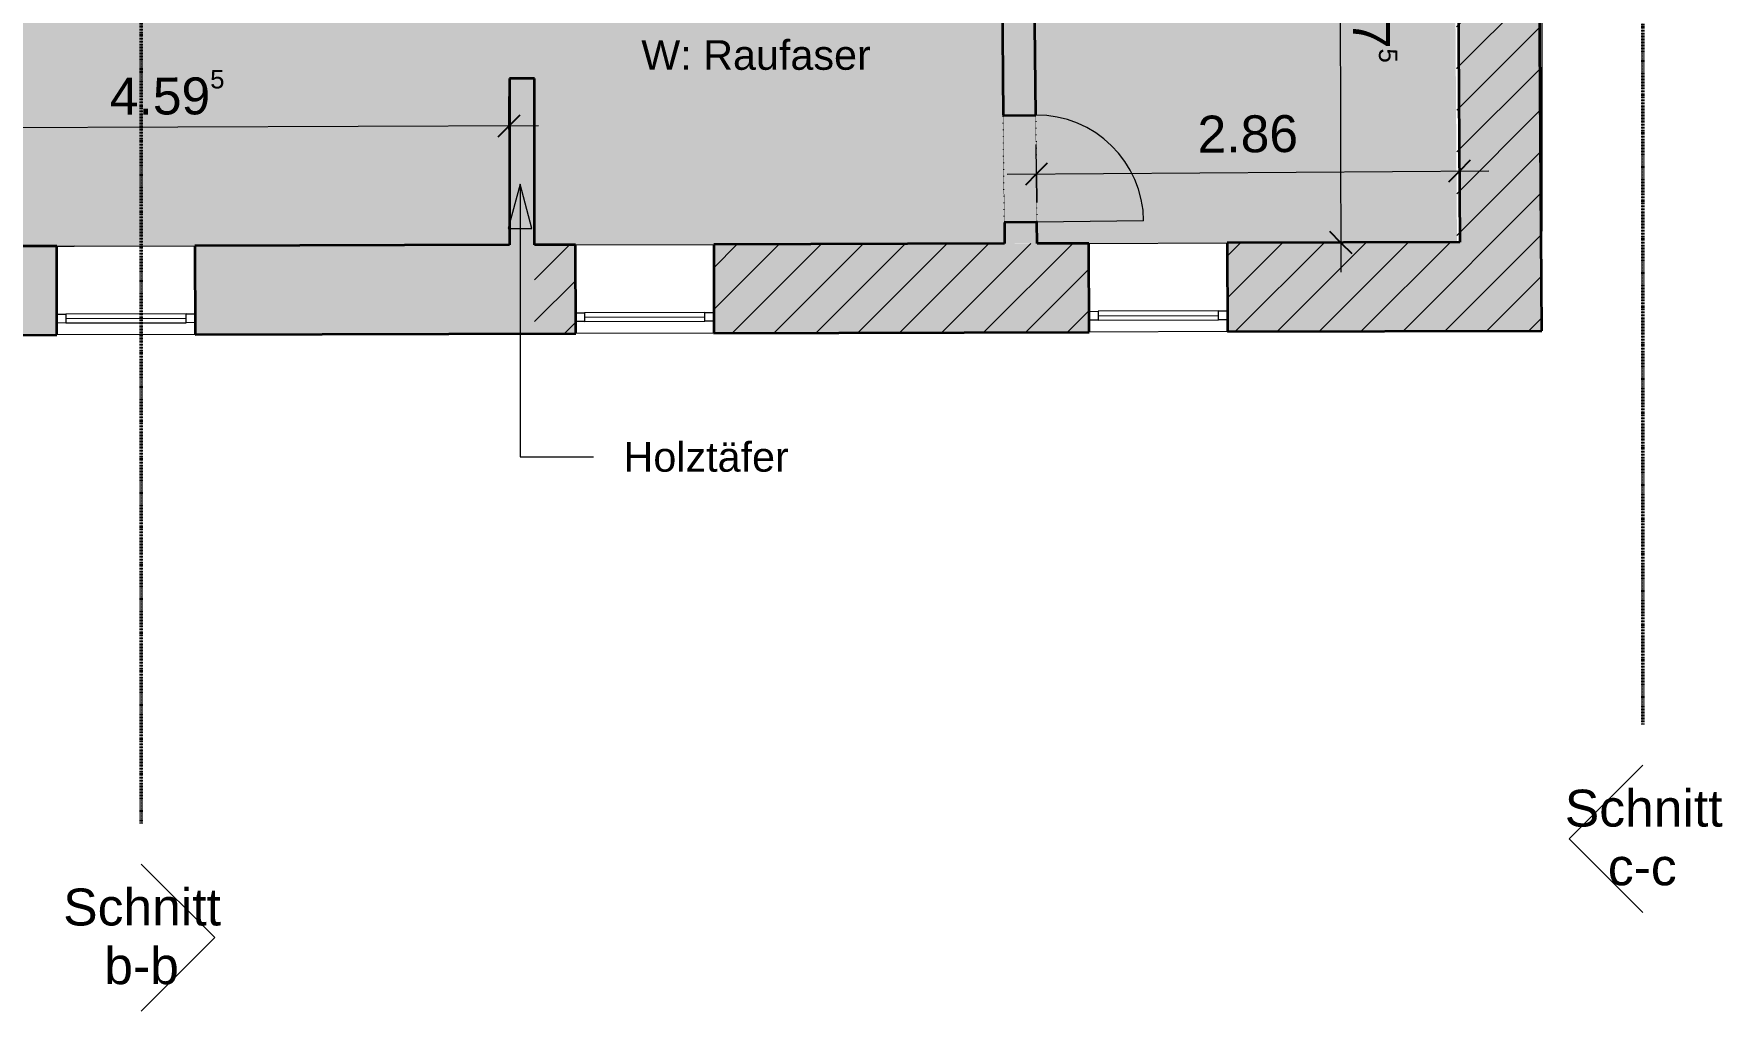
# Model space of a CAD drawing. Header units: millimetres. Extents: x -14559 to 21009, y -19333 to 10906.
# Drawn here: x -6459 to 4963, y -19333 to -12721 of the extents above; entities that cross this region are included whole.
import ezdxf

# ---------------------------------------------------------------- set-up
doc = ezdxf.new("R2010")
doc.units = ezdxf.units.MM
doc.linetypes.add('Achse', pattern=[10, 5, -2.5, 0, -2.5])
doc.linetypes.add('Über Schnittebene 1', pattern=[1, 0, -1])
for name, color, linetype, lineweight in [('A-ANNO-DIMS', 211, 'Continuous', 9), ('A-ANNO-DIMS-100', 211, 'Continuous', 9), ('A-DETL-GENF', 92, 'Continuous', 9), ('A-DOOR', 31, 'Continuous', 9), ('A-GLAZ', 151, 'Continuous', 9), ('A-WALL', 113, 'Continuous', 9), ('A-WALL-PATT', 111, 'Continuous', 35), ('G-ANNO-SYMB', 111, 'Continuous', 9), ('G-ANNO-TEXT', 231, 'Continuous', 9)]:
    doc.layers.add(name, color=color, linetype=linetype, lineweight=lineweight)
doc.styles.add('Arial_1', font='arial.ttf', dxfattribs={"height": 250})
doc.styles.add('Arial_2', font='arial.ttf', dxfattribs={"height": 200})
doc.dimstyles.new('2_5mm_-_Arial', dxfattribs={"dimscale": 304.8, "dimtxt": 255.06485, "dimasz": 0.492126, "dimexe": 0.656168, "dimexo": 0.0625, "dimgap": 0.164042, "dimtad": 1, "dimlfac": 0.001, "dimrnd": 0.005, "dimzin": 0, "dimdsep": 46, "dimtxsty": 'Arial_1', "dimblk1": 'OBLIQUE', "dimblk2": 'OBLIQUE', "dimsah": 1, "dimcen": 0.09, "dimdle": 0.656168, "dimazin": 0, "dimtfac": 1, "dimtdec": 4, "dimtix": 1, "dimtmove": 0, "dimatfit": 3, "dimfxl": 2.296588, "dimfxlon": 1, "dimtvp": 1, "dimtolj": 1, "dimtzin": 0, "dimarcsym": 2})

# ---------------------------------------------------------------- blocks, each defined once
blk = doc.blocks.new('Drehflügel 1-flg - Variabel - Drehflügel 1-flg - Variabel-420344-Obergeschoss HG')
at = {"layer": 'A-DOOR'}
blk.add_line((361, 847), (361, 124), dxfattribs=at)
at = {"layer": 'A-DOOR', "linetype": 'Über Schnittebene 1'}
for p, q in [((-361, 124), (361, 124)), ((361, -96), (-361, -96))]:
    blk.add_line(p, q, dxfattribs=at)
at = {"layer": 'A-DOOR'}
blk.add_arc((361, 124), 723, 90, 180, dxfattribs=at)
blk = doc.blocks.new('Fenster 1-flg - Variabel - Fenster 1-flg - Variabel-531423-Obergeschoss HG')
at = {"layer": 'A-GLAZ'}
for p, q in [((-467, -160), (-407, -160)), ((-407, -220), (-467, -220)), ((-407, -160), (-407, -220)), ((407, -160), (-407, -160)), ((-407, -190), (407, -190)), ((-407, -220), (407, -220)), ((407, -220), (407, -160)), ((407, -160), (467, -160)), ((467, -220), (407, -220))]:
    blk.add_line(p, q, dxfattribs=at)
blk = doc.blocks.new('Fenster 1-flg - Variabel - Fenster 1-flg - Variabel-V4-Obergeschoss HG')
at = {"layer": 'A-GLAZ'}
for p, q in [((-467, -160), (-407, -160)), ((-407, -220), (-467, -220)), ((-407, -160), (-407, -220)), ((407, -160), (-407, -160)), ((-407, -190), (407, -190)), ((-407, -220), (407, -220)), ((407, -220), (407, -160)), ((407, -160), (467, -160)), ((467, -220), (407, -220))]:
    blk.add_line(p, q, dxfattribs=at)
blk = doc.blocks.new('Schnitt - Name-2324-Obergeschoss HG')
at = {"layer": 'G-ANNO-SYMB'}
for p, q in [((-12.7, 0), (-7.72, 4.98)), ((-7.72, 4.98), (-2.75, 0))]:
    blk.add_line(p, q, dxfattribs=at)
blk = doc.blocks.new('DIMBLOCK1-Obergeschoss HG')
at = {"layer": 'A-ANNO-DIMS-100'}
for p, q in [((-6900, -9261), (-6886, -14359)), ((-7599, -9463), (-6699, -9461)), ((-6899, -9461), (-7599, -9463)), ((-6186, -14157), (-7086, -14160)), ((-6886, -14159), (-6186, -14157))]:
    blk.add_line(p, q, dxfattribs=at)
at = {"layer": 'A-ANNO-DIMS-100', "lineweight": 25}
for p, q in [((-6899, -9461), (-6974, -9386)), ((-6899, -9461), (-6824, -9536)), ((-6886, -14159), (-6961, -14084)), ((-6886, -14159), (-6811, -14234))]:
    blk.add_line(p, q, dxfattribs=at)
at = {"layer": 'A-ANNO-DIMS-100', "color": 0, "insert": (-6507, -11470), "char_height": 250, "width": 814.16, "attachment_point": 1, "rotation": 270.1564, "line_spacing_factor": 0.941778, "style": 'Arial_1'}
blk.add_mtext('4.70', dxfattribs=at)
blk = doc.blocks.new('_Oblique')
at = {"color": 0, "linetype": 'ByBlock', "lineweight": -2}
blk.add_line((-0.5, -0.5), (0.5, 0.5), dxfattribs=at)
blk = doc.blocks.new('DIMBLOCK6-Obergeschoss HG')
at = {"layer": 'A-ANNO-DIMS-100'}
for p, q in [((2374, -10758), (2384, -14334)), ((3075, -10956), (2175, -10958)), ((2375, -10958), (3075, -10956)), ((3083, -14132), (2183, -14134)), ((2383, -14134), (3083, -14132))]:
    blk.add_line(p, q, dxfattribs=at)
at = {"layer": 'A-ANNO-DIMS-100', "lineweight": 25}
for p, q in [((2375, -10958), (2299, -10883)), ((2375, -10958), (2450, -11033)), ((2383, -14134), (2308, -14059)), ((2383, -14134), (2458, -14208))]:
    blk.add_line(p, q, dxfattribs=at)
at = {"layer": 'A-ANNO-DIMS-100', "color": 0, "insert": (2764, -12140), "char_height": 250, "width": 970.26, "attachment_point": 1, "rotation": 270.1564, "line_spacing_factor": 0.941778, "style": 'Arial_1'}
blk.add_mtext('3.17\\A2\\H0.5x;\\S5^  ;\\H2x;', dxfattribs=at)
blk = doc.blocks.new('DIMBLOCK17-Obergeschoss HG')
at = {"layer": 'A-ANNO-DIMS-100'}
for p, q in [((-7835, -14061), (-7838, -13161)), ((-3241, -14044), (-3245, -13144)), ((-3044, -13343), (-8038, -13361)), ((-7838, -13361), (-7835, -14061)), ((-3244, -13344), (-3241, -14044))]:
    blk.add_line(p, q, dxfattribs=at)
at = {"layer": 'A-ANNO-DIMS-100', "lineweight": 25}
for p, q in [((-7838, -13361), (-7912, -13436)), ((-7838, -13361), (-7763, -13285)), ((-3244, -13344), (-3319, -13419)), ((-3244, -13344), (-3169, -13269))]:
    blk.add_line(p, q, dxfattribs=at)
at = {"layer": 'A-ANNO-DIMS-100', "color": 0, "insert": (-5946, -12968), "char_height": 250, "width": 970.26, "attachment_point": 1, "rotation": 0.2081, "line_spacing_factor": 0.941778, "style": 'Arial_1'}
blk.add_mtext('4.59\\A2\\H0.5x;\\S5^  ;\\H2x;', dxfattribs=at)
blk = doc.blocks.new('DIMBLOCK20-Obergeschoss HG')
at = {"layer": 'A-ANNO-DIMS-100'}
for p, q in [((3181, -12949), (3187, -13849)), ((3186, -13649), (3181, -12949)), ((326, -13863), (323, -13469)), ((125, -13670), (3385, -13647)), ((325, -13669), (326, -13863))]:
    blk.add_line(p, q, dxfattribs=at)
at = {"layer": 'A-ANNO-DIMS-100', "lineweight": 25}
for p, q in [((3186, -13649), (3260, -13573)), ((325, -13669), (250, -13744)), ((325, -13669), (399, -13593)), ((3186, -13649), (3111, -13724))]:
    blk.add_line(p, q, dxfattribs=at)
at = {"layer": 'A-ANNO-DIMS-100', "color": 0, "insert": (1413, -13275), "char_height": 250, "width": 814.16, "attachment_point": 1, "rotation": 0.4009, "line_spacing_factor": 0.941778, "style": 'Arial_1'}
blk.add_mtext('2.86', dxfattribs=at)

msp = doc.modelspace()

# ---------------------------------------------------------------- hatches: boundary and pattern name
at = {"layer": 'A-DETL-GENF', "transparency": 33554534}
msp.add_hatch(color=101, dxfattribs=at).paths.add_polyline_path([(-7834.832, -14161.578), (-3240.948, -14149.036), (-3240.948, -13023.805), (-3070.948, -13023.805), (-3070.948, -14148.572), (108.006, -14139.893), (106.61, -13996.756), (326.6, -13994.612), (328.01, -14139.293), (3168.879, -14131.537), (3146.697, -10961.355), (297.22, -10980.888), (319.553, -13271.794), (99.564, -13273.939), (77.17, -10976.828), (-3013.017, -10998.011), (-3013.017, -11203.007), (-3213.017, -11149.378), (-3213.017, -10849.378), (-1677.242, -10838.851), (-1668.53, -9863.837), (-1914.886, -9868.109), (-1917.486, -9718.131), (-1667.189, -9713.791), (-1666.202, -9603.288), (-1471.194, -9603.288), (-1507.225, -10837.685), (3161.003, -10805.685), (3158.648, -9811.008), (3139.983, -7143.521), (-1474.526, -7178.248), (-1463.162, -8704.404), (-1659.017, -8729.33), (-1659.017, -6969.537), (3028.516, -6934.353), (3014.285, -4900.492), (-3036.088, -4956.707), (-3029.491, -6005.436), (-3216.136, -6005.436), (-3216.136, -4949.793), (-7861.111, -4988.191), (-7861.111, -6927.162), (-5684.101, -6881.348), (-4357.017, -7511.007), (-3200.151, -7490.814), (-3204.148, -6855.351), (-3024.152, -6854.219), (-3018.365, -7774.201), (-3223.514, -7751.031), (-3199.207, -7640.821), (-4389.552, -7661.598), (-5716.379, -7032.061), (-7860.566, -7077.184), (-7852.442, -9313.762), (-3188.985, -9265.822), (-3193.014, -8625.316), (-3013.018, -8624.184), (-3006.017, -9737.007), (-2767.359, -9732.869), (-2764.758, -9882.846), (-3185.057, -9890.135), (-3188.041, -9415.82), (-7851.897, -9463.764), (-7848.402, -10425.957)], flags=0)
at = {"layer": 'A-DETL-GENF'}
h = msp.add_hatch(dxfattribs=at)
h.set_pattern_fill('FP_2', color=1, style=0, pattern_type=2)
h.set_pattern_definition([(45, (0, 0), (-141.4214, 141.4214), [])])
h.paths.add_polyline_path([(-2793.082, -14747.816), (-2793.082, -14148.572), (-3070.948, -14148.572), (-3070.948, -14747.816)], flags=0)
h.paths.add_polyline_path([(-1858.086, -14745.263), (680.899, -14738.332), (679.261, -14138.334), (-1858.086, -14145.261), (-1858.086, -14337.914)], flags=0)
h.paths.add_polyline_path([(1615.896, -14735.779), (3743.081, -14729.972), (3708.634, -9807.159), (3158.648, -9811.008), (3168.879, -14131.537), (1615.896, -14135.777), (1615.896, -14337.914)], flags=0)
h.paths.add_polyline_path([(3152.106, -8876.031), (3702.092, -8872.182), (3690.112, -7143.521), (3152.106, -7143.521), (3152.106, -8469.979)], flags=0)
at = {"layer": 'A-WALL-PATT', "lineweight": 9}
h = msp.add_hatch(color=256, dxfattribs=at)
h.paths.add_polyline_path([(3188.879, -14131.482), (3738.882, -14129.981), (3708.634, -9807.159), (3158.648, -9811.008), (3187.818, -13979.805)], flags=0)
h.paths.add_polyline_path([(3152.106, -8876.031), (3702.092, -8872.182), (3691.406, -7345.007), (3690.112, -7344.534), (3689.996, -7143.521), (3152.106, -7143.521), (3152.106, -8872.182)], flags=0)
h = msp.add_hatch(color=256, dxfattribs=at)
h.paths.add_polyline_path([(108.006, -14139.893), (328.001, -14138.334), (326.6, -13994.612), (106.61, -13996.756), (107.99, -14138.334)], flags=0)
h.paths.add_polyline_path([(99.564, -13273.939), (319.553, -13271.794), (297.166, -10975.32), (77.17, -10976.828), (99.543, -13271.794)], flags=0)
msp.add_hatch(color=256, dxfattribs=at).paths.add_polyline_path([(-3240.948, -14149.036), (-3070.948, -14148.572), (-3070.948, -13023.805), (-3240.948, -13023.805)], flags=0)
h = msp.add_hatch(color=256, dxfattribs=at)
h.paths.add_polyline_path([(-7832.653, -14761.574), (-6302.539, -14757.397), (-6304.177, -14157.399), (-7834.832, -14161.578)], flags=0)
h.paths.add_polyline_path([(-5367.543, -14754.844), (-3070.948, -14747.816), (-3070.948, -14148.572), (-5369.181, -14154.847), (-5369.163, -14161.578)], flags=0)
h.paths.add_polyline_path([(-1858.086, -14745.263), (-1858.086, -14145.261), (-1859.724, -14145.266), (-1859.198, -14337.914)], flags=0)
h.paths.add_polyline_path([(1615.896, -14735.779), (1615.896, -14135.777), (1614.258, -14135.781), (1614.81, -14337.914)], flags=0)
h = msp.add_hatch(color=256, dxfattribs=at)
h.paths.add_polyline_path([(-2793.082, -14747.816), (-2794.718, -14148.572), (-3070.948, -14148.572), (-3070.948, -14747.816)], flags=0)
h.paths.add_polyline_path([(-1858.086, -14745.263), (680.899, -14738.332), (679.261, -14138.334), (-1858.086, -14145.261), (-1858.086, -14738.332)], flags=0)
h.paths.add_polyline_path([(1615.896, -14735.779), (3743.081, -14729.972), (3738.882, -14129.981), (1615.896, -14135.777), (1615.896, -14337.914)], flags=0)
at = {"layer": 'G-ANNO-TEXT'}
msp.add_hatch(color=1, dxfattribs=at).paths.add_polyline_path([(-3169.708, -13738.696), (-3250.093, -14038.696), (-3089.323, -14038.696)], flags=0)

# ---------------------------------------------------------------- linework, layer by layer
at = {"layer": 'A-WALL'}
for p, q in [((3742.983, -7345.007), (3742.983, -14056.002)), ((-6304.177, -14157.399), (-5369.181, -14154.847)), ((-2794.721, -14147.818), (-1859.724, -14145.266)), ((679.261, -14138.334), (1614.258, -14135.781)), ((-5367.543, -14754.844), (-6302.539, -14757.397)), ((-1858.086, -14745.263), (-2793.082, -14747.816)), ((1615.896, -14735.779), (680.899, -14738.332))]:
    msp.add_line(p, q, dxfattribs=at)
at = {"layer": 'A-WALL', "color": 252, "lineweight": 35}
for p, q in [((3743.081, -14729.972), (3708.634, -9807.159)), ((3166.657, -10955.65), (3188.879, -14131.482)), ((-2793.082, -14747.816), (-2794.718, -14148.572)), ((680.899, -14738.332), (679.261, -14138.334)), ((1615.896, -14735.779), (3743.081, -14729.972)), ((-1858.086, -14745.263), (680.899, -14738.332))]:
    msp.add_line(p, q, dxfattribs=at)
at = {"layer": 'A-WALL', "color": 137, "lineweight": 35}
for p, q in [((77.17, -10976.828), (99.564, -13273.939)), ((319.553, -13271.794), (297.166, -10975.32)), ((-3070.948, -13023.805), (-3240.948, -13023.805)), ((-3240.948, -13023.805), (-3240.948, -14149.036)), ((-3070.948, -14148.572), (-3070.948, -13023.805)), ((99.564, -13273.939), (319.553, -13271.794)), ((326.6, -13994.612), (106.61, -13996.756)), ((106.61, -13996.756), (108.006, -14139.893)), ((328.01, -14139.293), (326.6, -13994.612)), ((-6304.177, -14157.399), (-7834.832, -14161.578)), ((-3240.948, -14149.036), (-5369.181, -14154.847)), ((-2794.721, -14147.818), (-3070.948, -14148.572))]:
    msp.add_line(p, q, dxfattribs=at)
at = {"layer": 'A-WALL', "color": 7, "lineweight": 35}
for p, q in [((-6302.539, -14757.397), (-6304.177, -14157.399)), ((-5369.181, -14154.847), (-5367.543, -14754.844)), ((-1859.724, -14145.266), (-1858.086, -14745.263)), ((1614.258, -14135.781), (1615.896, -14735.779)), ((-8382.651, -14763.076), (-6302.539, -14757.397)), ((-5367.543, -14754.844), (-2793.082, -14747.816))]:
    msp.add_line(p, q, dxfattribs=at)
at = {"layer": 'A-WALL', "color": 253, "lineweight": 35}
for p, q in [((108.006, -14139.893), (-1859.724, -14145.266)), ((679.261, -14138.334), (328.01, -14139.293)), ((3188.879, -14131.482), (1614.258, -14135.781))]:
    msp.add_line(p, q, dxfattribs=at)
at = {"layer": 'G-ANNO-SYMB', "linetype": 'Achse', "lineweight": 50}
for p, q in [((4426.515, 9635.869), (4426.515, -17394.443)), ((-5732.142, 3642.917), (-5732.142, -18063.258))]:
    msp.add_line(p, q, dxfattribs=at)
at = {"layer": 'G-ANNO-TEXT', "color": 1}
for p, q in [((-3169.708, -13738.696), (-3250.093, -14038.696)), ((-3089.323, -14038.696), (-3169.708, -13738.696)), ((-3169.708, -13738.696), (-3169.708, -15583.093)), ((-3250.093, -14038.696), (-3089.323, -14038.696)), ((-3169.708, -15583.093), (-2672.732, -15583.093))]:
    msp.add_line(p, q, dxfattribs=at)

# ---------------------------------------------------------------- block references
at = {"layer": 'A-DOOR', "rotation": 270.5585383769996}
msp.add_blockref('Drehflügel 1-flg - Variabel - Drehflügel 1-flg - Variabel-420344-Obergeschoss HG', (198.648, -13634.416), dxfattribs=at)
at = {"layer": 'A-GLAZ', "rotation": 0.1564216266792256}
for name, p in [('Fenster 1-flg - Variabel - Fenster 1-flg - Variabel-531423-Obergeschoss HG', (-5835.86, -14456.122)), ('Fenster 1-flg - Variabel - Fenster 1-flg - Variabel-V4-Obergeschoss HG', (-2326.403, -14446.541)), ('Fenster 1-flg - Variabel - Fenster 1-flg - Variabel-531423-Obergeschoss HG', (1147.579, -14437.056))]:
    msp.add_blockref(name, p, dxfattribs=at)
at = {"layer": 'G-ANNO-SYMB', "xscale": 99.99999999999993, "yscale": 99.99999999999993, "zscale": 99.99999999999993, "rotation": 89.99999999999947}
msp.add_blockref('Schnitt - Name-2324-Obergeschoss HG', (4426.515, -17394.443), dxfattribs=at)
at = {"layer": 'G-ANNO-SYMB', "extrusion": (0, 0, -1), "xscale": 99.99999999999993, "yscale": 99.99999999999993, "zscale": 99.99999999999993, "rotation": 90.00000000000053}
msp.add_blockref('Schnitt - Name-2324-Obergeschoss HG', (5732.142, -18063.258), dxfattribs=at)

# ---------------------------------------------------------------- texts
at = {"layer": 'G-ANNO-SYMB', "char_height": 250, "attachment_point": 1, "style": 'Arial_1'}
for s, insert, width in [('Schnitt', (3898.227, -17834.423), 1274.68312), ('c-c', (4189.269, -18231.298), 577.215), ('Schnitt', (-6260.429, -18503.237), 1274.68312), ('b-b', (-5982.617, -18900.112), 609.2825)]:
    msp.add_mtext(s, dxfattribs=dict(at, insert=insert, width=width))
at = {"layer": 'G-ANNO-TEXT', "color": 1, "char_height": 200, "attachment_point": 1, "style": 'Arial_2'}
for s, insert, width in [('W: Raufaser', (-2349.532, -12764.233), 1940.08375), ('Holztäfer', (-2469.532, -15483.093), 1386.91937)]:
    msp.add_mtext(s, dxfattribs=dict(at, insert=insert, width=width))

# ---------------------------------------------------------------- dimensions: what is measured, and where the dimension line sits
at = {"layer": 'A-ANNO-DIMS'}
for base, p1, p2, angle, override, picture, middle in [((-6886.155, -14158.988), (-7598.977, -9463.074), (-6186.157, -14157.077), 270.1564216, {"dimpost": '<>', "dimfxl": 4902.012558}, 'DIMBLOCK1-Obergeschoss HG', (-6714.925, -11809.59)), ((3185.502, -13648.809), (326.076, -13862.934), (3180.604, -12948.827), 0.400907, {"dimpost": '<>', "dimfxl": 2997.318715}, 'DIMBLOCK20-Obergeschoss HG', (1753.867, -13481.179))]:
    dim = msp.add_linear_dim(base=base, p1=p1, p2=p2, angle=angle, dimstyle='2_5mm_-_Arial', override=override, dxfattribs=at)
    dim.commit()
    dim.dimension.update_dxf_attribs({"geometry": picture, "text_midpoint": middle})
for base, p1, p2, angle, text, override, picture, middle in [((2383.223, -14133.682), (3074.55, -10955.902), (3083.221, -14131.771), 270.1564216, '\\A1;3.17\\Q;{\\A1;{\\H0.5x;\\S5^ ;}}', {"dimpost": '<>', "dimfxl": 3175.881199}, 'DIMBLOCK6-Obergeschoss HG', (2556.616, -12545.262)), ((-7837.741, -13360.72), (-3241.33, -14044.028), (-7835.198, -14060.715), 0.2081266, '\\A1;4.59\\Q;{\\A1;{\\H0.5x;\\S5^ ;}}', {"dimpost": '<>', "dimfxl": 4593.898905}, 'DIMBLOCK17-Obergeschoss HG', (-5541.452, -13174.734))]:
    dim = msp.add_linear_dim(base=base, p1=p1, p2=p2, angle=angle, text=text, dimstyle='2_5mm_-_Arial', override=override, dxfattribs=at)
    dim.commit()
    dim.dimension.update_dxf_attribs({"geometry": picture, "text_midpoint": middle})

doc.saveas('drawing.dxf')
